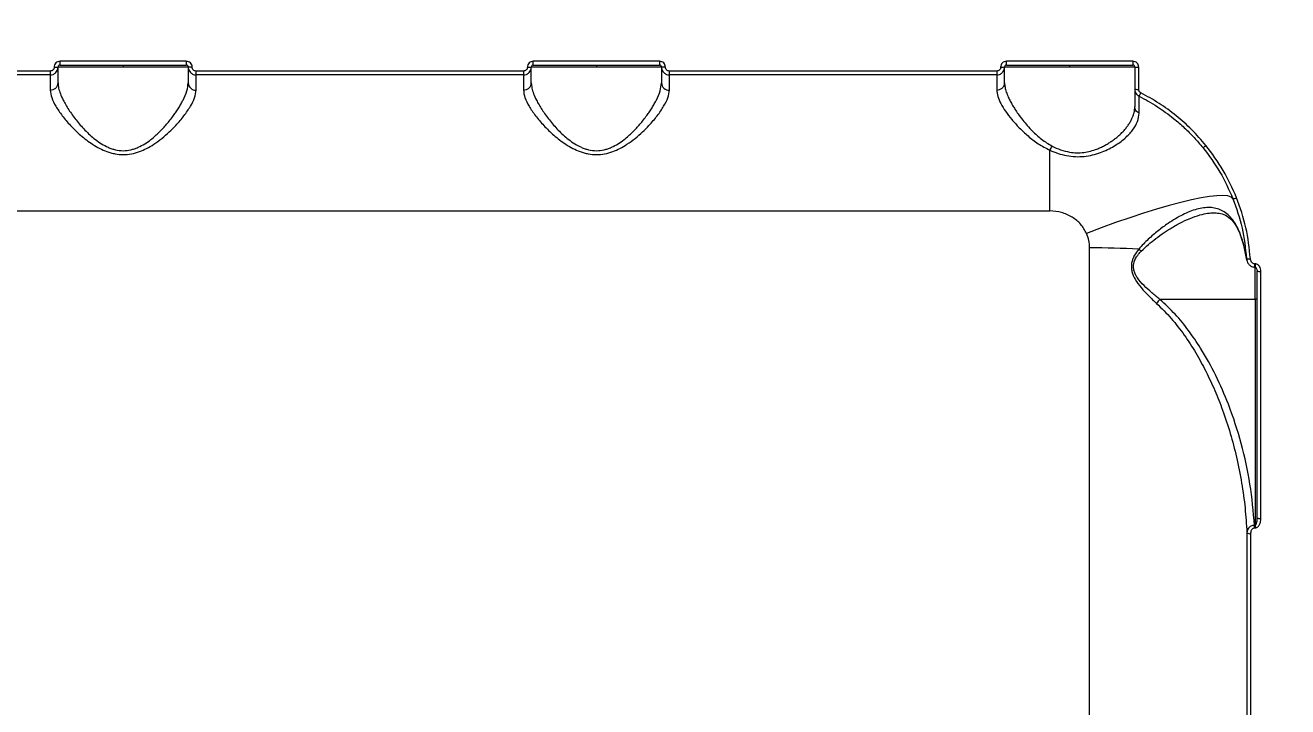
# Model space of a CAD drawing. Header units: millimetres. Extents: x -5609 to 5139, y -3980 to 3221.
# Drawn here: x 959 to 1279.1, y 48.8 to 221.6 of the extents above; entities that cross this region are included whole.
import ezdxf

# ---------------------------------------------------------------- set-up
doc = ezdxf.new("R2010")
doc.units = ezdxf.units.MM
for name, color, linetype in [('DIKOM_ОБЪЕКТ', 7, 'Continuous'), ('DIKOM_РАЗМЕР_ЗОНА', 7, 'Continuous'), ('DIKOM_РАЗМЕР_ОБЪЕКТА', 7, 'Continuous')]:
    doc.layers.add(name, color=color, linetype=linetype)
doc.styles.add('style1', font='arial.ttf', dxfattribs={"width": 0.8})
doc.dimstyles.new('1-50', dxfattribs={"dimtxt": 300, "dimasz": 200, "dimexe": 100, "dimexo": 0, "dimgap": 100, "dimtad": 1, "dimtxsty": 'style1', "dimcen": 200, "dimclrd": 7, "dimclre": 7, "dimclrt": 7, "dimadec": 1, "dimazin": 2, "dimtfac": 1, "dimtmove": 0, "dimatfit": 2, "dimfxl": 0, "dimlwd": 25, "dimlwe": 18, "dimarcsym": 0})

# ---------------------------------------------------------------- blocks, each defined once
blk = doc.blocks.new('A$Cc336a1e3')
at = {"color": 7, "linetype": 'Continuous', "lineweight": 15}
for p, q in [((3820, 1485.37), (3788, 1485.37)), ((3788, 1484.4), (3788, 1485.37)), ((3820, 1485.37), (3820, 1484.4)), ((3940, 1485.37), (3908, 1485.37)), ((3908, 1484.4), (3908, 1485.37)), ((3940, 1485.37), (3940, 1484.4)), ((4060, 1485.37), (4028, 1485.37)), ((4028, 1484.4), (4028, 1485.37)), ((4060, 1485.37), (4060, 1484.4)), ((3785.5, 1482.86), (3702.5, 1482.86)), ((3785.5, 1482.86), (3785.5, 1481.9)), ((3804, 1483.9), (3787.5, 1483.9)), ((3788, 1484.4), (3820, 1484.4)), ((3820.5, 1483.9), (3804, 1483.9)), ((3905.5, 1482.86), (3822.5, 1482.86)), ((3822.5, 1481.9), (3822.5, 1482.86)), ((3905.5, 1482.86), (3905.5, 1481.9)), ((3924, 1483.9), (3907.5, 1483.9)), ((3908, 1484.4), (3940, 1484.4)), ((3940.5, 1483.9), (3924, 1483.9)), ((4025.5, 1482.86), (3942.5, 1482.86)), ((3942.5, 1481.9), (3942.5, 1482.86)), ((4025.5, 1482.86), (4025.5, 1481.9)), ((4044, 1483.9), (4027.5, 1483.9)), ((4028, 1484.4), (4060, 1484.4)), ((4060.5, 1483.9), (4044, 1483.9)), ((4060.5, 1483.9), (4060.5, 1478.29)), ((4061.5, 1478.24), (4061.5, 1483.86)), ((3785.5, 1481.9), (3702.5, 1481.9)), ((3785.5, 1481.9), (3785.5, 1478.05)), ((3822.5, 1478.05), (3822.5, 1481.9)), ((3905.5, 1481.9), (3822.5, 1481.9)), ((3905.5, 1481.9), (3905.5, 1478.05)), ((3942.5, 1478.05), (3942.5, 1481.9)), ((4025.5, 1481.9), (3942.5, 1481.9)), ((4025.5, 1481.9), (4025.5, 1478.05)), ((4061.6, 1476.38), (4061.6, 1476.51)), ((4039, 1447.4), (4039, 1462.81)), ((3689, 1447.4), (4039, 1447.4)), ((4087.13, 1441.7), (4088.27, 1438.22)), ((4088.46, 1437.25), (4088.86, 1434.96)), ((4090.91, 1434), (4091, 1434)), ((4090.91, 1433.16), (4091.01, 1433.16)), ((4092.5, 1369.39), (4092.5, 1432.06)), ((4091, 1424.99), (4066.89, 1424.99)), ((4091, 1424.99), (4091, 1367.7)), ((4090.88, 1367.7), (4091, 1367.7)), ((4090.88, 1367.05), (4090.88, 1367.7)), ((4090.88, 1367.05), (4091, 1367.05)), ((4091, 1367.7), (4091, 1367.05)), ((4088.94, 1365.89), (4088.94, 1301.71)), ((4089.94, 1301.27), (4089.94, 1365.59))]:
    blk.add_line(p, q, dxfattribs=at)
at = {"color": 8, "linetype": 'Continuous', "lineweight": 15}
for p, q in [((4049.05, 1117.9), (4049.05, 1438.06)), ((4088.83, 1435.37), (4088.93, 1434.95)), ((4090.91, 1434), (4090.91, 1433.16)), ((4091, 1424.99), (4091, 1433.21))]:
    blk.add_line(p, q, dxfattribs=at)
at = {"color": 7, "linetype": 'Continuous', "lineweight": 15, "flags": 128}
for points in [[(4085.39, 1450.52), (4084.92, 1450.93), (4084.08, 1451.2), (4082.88, 1451.31), (4081.35, 1451.26), (4079.49, 1451.06), (4077.32, 1450.71), (4074.87, 1450.21), (4072.15, 1449.56), (4069.2, 1448.78), (4066.04, 1447.86), (4062.7, 1446.83), (4059.23, 1445.68), (4055.64, 1444.44), (4051.98, 1443.1), (4048.29, 1441.7)], [(4091.5, 1425.15), (4091.49, 1425.12), (4091.46, 1425.09), (4091.42, 1425.06), (4091.35, 1425.03), (4091.28, 1425.01), (4091.19, 1425), (4091.1, 1424.99), (4091, 1424.99)]]:
    blk.add_lwpolyline(points, dxfattribs=at)
at = {"color": 8, "linetype": 'Continuous', "lineweight": 15, "flags": 128}
blk.add_lwpolyline([(4087.05, 1442.08), (4087.08, 1441.83), (4087.13, 1441.7)], dxfattribs=at)
at = {"color": 7, "linetype": 'Continuous', "lineweight": 15}
for centre, radius, start, end in [((3786.75, 1490.44), 6.58, 267.8257, 276.5484), ((3906.75, 1490.44), 6.58, 267.8257, 276.5484), ((4026.75, 1490.44), 6.58, 267.8263, 276.5478), ((3822.41, 1479.95), 1.91, 183.0479, 272.7519), ((3942.41, 1479.95), 1.91, 183.0479, 272.7519), ((4061.25, 1483.12), 4.89, 261.1718, 272.9222), ((4053.37, 1481.48), 9.61, 328.8324, 334.513), ((4032.64, 1466.76), 7.48, 328.1478, 337.1685), ((4076.15, 1466.61), 3.55, 297.4464, 312.8029), ((4085.24, 1452.89), 2.38, 273.76, 297.0914), ((4049.17, 1201.67), 236.38, 87.0036, 90.0294), ((4065.7, 1442.17), 6.09, 226.738, 234.3478), ((4092.26, 1433.73), 1.69, 243.345, 278.3008), ((4073.03, 1419), 8.58, 135.7239, 144.5908), ((4089.74, 1366.74), 1.16, 226.8624, 280.0353)]:
    blk.add_arc(centre, radius, start, end, dxfattribs=at)
for points, knots in [([(3788, 1485.37), (3787.8, 1485.35), (3787.41, 1485.3), (3786.91, 1484.95), (3786.57, 1484.45), (3786.52, 1484.06), (3786.5, 1483.86)], [0, 0, 0, 0, 0.250554, 0.500192, 0.749974, 1, 1, 1, 1]), ([(3821.5, 1483.86), (3821.48, 1484.06), (3821.43, 1484.46), (3821.09, 1484.95), (3820.59, 1485.3), (3820.2, 1485.35), (3820, 1485.37)], [0, 0, 0, 0, 0.250582, 0.50025, 0.750038, 1, 1, 1, 1]), ([(3908, 1485.37), (3907.8, 1485.35), (3907.41, 1485.3), (3906.91, 1484.95), (3906.57, 1484.45), (3906.52, 1484.06), (3906.5, 1483.86)], [0, 0, 0, 0, 0.250549, 0.500183, 0.749988, 1, 1, 1, 1]), ([(3941.5, 1483.86), (3941.48, 1484.06), (3941.43, 1484.46), (3941.09, 1484.95), (3940.59, 1485.3), (3940.2, 1485.35), (3940, 1485.37)], [0, 0, 0, 0, 0.250582, 0.50025, 0.750038, 1, 1, 1, 1]), ([(4028, 1485.37), (4027.8, 1485.35), (4027.41, 1485.3), (4026.91, 1484.95), (4026.57, 1484.45), (4026.52, 1484.06), (4026.5, 1483.86)], [0, 0, 0, 0, 0.250549, 0.500183, 0.749988, 1, 1, 1, 1]), ([(4061.5, 1483.86), (4061.48, 1484.06), (4061.43, 1484.46), (4061.09, 1484.95), (4060.59, 1485.3), (4060.2, 1485.35), (4060, 1485.37)], [0, 0, 0, 0, 0.250582, 0.50025, 0.750038, 1, 1, 1, 1]), ([(3785.5, 1481.9), (3785.75, 1481.93), (3786.14, 1481.97), (3786.61, 1482.22), (3786.98, 1482.52), (3787.27, 1482.93), (3787.46, 1483.42), (3787.49, 1483.73), (3787.5, 1483.9)], [0, 0, 0, 0, 0.24147, 0.368752, 0.500044, 0.701028, 0.838363, 1, 1, 1, 1]), ([(3786.5, 1483.86), (3786.49, 1483.73), (3786.46, 1483.47), (3786.22, 1483.14), (3785.89, 1482.91), (3785.63, 1482.88), (3785.5, 1482.86)], [0, 0, 0, 0, 0.250279, 0.500152, 0.749725, 1, 1, 1, 1]), ([(3788, 1484.4), (3787.94, 1484.4), (3787.84, 1484.39), (3787.72, 1484.32), (3787.62, 1484.24), (3787.55, 1484.14), (3787.51, 1484.01), (3787.5, 1483.94), (3787.5, 1483.9)], [0, 0, 0, 0, 0.244243, 0.370904, 0.500009, 0.719733, 0.852407, 1, 1, 1, 1]), ([(3787.5, 1479.85), (3787.5, 1480.47), (3787.5, 1481.71), (3787.5, 1482.95), (3787.5, 1483.76), (3787.5, 1483.85), (3787.5, 1483.9)], [0, 0, 0, 0, 0.249229, 0.500002, 0.750769, 1, 1, 1, 1]), ([(3804, 1484.4), (3804, 1484.39), (3804, 1484.38), (3804, 1484.24), (3804, 1484.07), (3804, 1483.96), (3804, 1483.9)], [0, 0, 0, 0, 0.270174, 0.562311, 0.789711, 1, 1, 1, 1]), ([(3820.5, 1483.9), (3820.5, 1483.94), (3820.49, 1484.01), (3820.45, 1484.14), (3820.38, 1484.24), (3820.28, 1484.32), (3820.16, 1484.39), (3820.06, 1484.4), (3820, 1484.4)], [0, 0, 0, 0, 0.147707, 0.28052, 0.500425, 0.629435, 0.755918, 1, 1, 1, 1]), ([(3820.5, 1483.9), (3820.51, 1483.73), (3820.54, 1483.42), (3820.73, 1482.93), (3821.02, 1482.52), (3821.39, 1482.22), (3821.86, 1481.97), (3822.25, 1481.93), (3822.5, 1481.9)], [0, 0, 0, 0, 0.161783, 0.299239, 0.500422, 0.631565, 0.758731, 1, 1, 1, 1]), ([(3821.5, 1483.86), (3821.37, 1483.87), (3821.18, 1483.87), (3820.95, 1483.87), (3820.79, 1483.88), (3820.66, 1483.88), (3820.53, 1483.89), (3820.51, 1483.9), (3820.5, 1483.9)], [0, 0, 0, 0, 0.239474, 0.368406, 0.499979, 0.631609, 0.760527, 1, 1, 1, 1]), ([(3820.5, 1483.9), (3820.5, 1483.85), (3820.5, 1483.76), (3820.5, 1482.95), (3820.5, 1481.71), (3820.5, 1480.47), (3820.5, 1479.85)], [0, 0, 0, 0, 0.249231, 0.499998, 0.750771, 1, 1, 1, 1]), ([(3822.5, 1482.86), (3822.37, 1482.88), (3822.11, 1482.91), (3821.78, 1483.14), (3821.55, 1483.47), (3821.52, 1483.73), (3821.5, 1483.86)], [0, 0, 0, 0, 0.249714, 0.49936, 0.749149, 1, 1, 1, 1]), ([(3905.5, 1481.9), (3905.75, 1481.93), (3906.14, 1481.97), (3906.61, 1482.22), (3906.98, 1482.52), (3907.27, 1482.93), (3907.46, 1483.42), (3907.49, 1483.73), (3907.5, 1483.9)], [0, 0, 0, 0, 0.24147, 0.368752, 0.500044, 0.701028, 0.838363, 1, 1, 1, 1]), ([(3906.5, 1483.86), (3906.49, 1483.73), (3906.46, 1483.47), (3906.22, 1483.14), (3905.89, 1482.91), (3905.63, 1482.88), (3905.5, 1482.86)], [0, 0, 0, 0, 0.250279, 0.500152, 0.749725, 1, 1, 1, 1]), ([(3908, 1484.4), (3907.94, 1484.4), (3907.84, 1484.39), (3907.72, 1484.32), (3907.62, 1484.24), (3907.55, 1484.14), (3907.51, 1484.01), (3907.5, 1483.94), (3907.5, 1483.9)], [0, 0, 0, 0, 0.244243, 0.370904, 0.500009, 0.719733, 0.852407, 1, 1, 1, 1]), ([(3907.5, 1479.85), (3907.5, 1480.47), (3907.5, 1481.71), (3907.5, 1482.95), (3907.5, 1483.76), (3907.5, 1483.85), (3907.5, 1483.9)], [0, 0, 0, 0, 0.249229, 0.500002, 0.750769, 1, 1, 1, 1]), ([(3924, 1484.4), (3924, 1484.39), (3924, 1484.38), (3924, 1484.24), (3924, 1484.07), (3924, 1483.96), (3924, 1483.9)], [0, 0, 0, 0, 0.270174, 0.562311, 0.789711, 1, 1, 1, 1]), ([(3940.5, 1483.9), (3940.5, 1483.94), (3940.49, 1484.01), (3940.45, 1484.14), (3940.38, 1484.24), (3940.28, 1484.32), (3940.16, 1484.39), (3940.06, 1484.4), (3940, 1484.4)], [0, 0, 0, 0, 0.147707, 0.28052, 0.500425, 0.629435, 0.755918, 1, 1, 1, 1]), ([(3940.5, 1483.9), (3940.51, 1483.73), (3940.54, 1483.42), (3940.73, 1482.93), (3941.02, 1482.52), (3941.39, 1482.22), (3941.86, 1481.97), (3942.25, 1481.93), (3942.5, 1481.9)], [0, 0, 0, 0, 0.161783, 0.299239, 0.500422, 0.631565, 0.758731, 1, 1, 1, 1]), ([(3941.5, 1483.86), (3941.37, 1483.87), (3941.18, 1483.87), (3940.95, 1483.87), (3940.79, 1483.88), (3940.66, 1483.88), (3940.53, 1483.89), (3940.51, 1483.9), (3940.5, 1483.9)], [0, 0, 0, 0, 0.239474, 0.368406, 0.499979, 0.631609, 0.760527, 1, 1, 1, 1]), ([(3940.5, 1483.9), (3940.5, 1483.85), (3940.5, 1483.76), (3940.5, 1482.95), (3940.5, 1481.71), (3940.5, 1480.47), (3940.5, 1479.85)], [0, 0, 0, 0, 0.249231, 0.499998, 0.750771, 1, 1, 1, 1]), ([(3942.5, 1482.86), (3942.37, 1482.88), (3942.11, 1482.91), (3941.78, 1483.14), (3941.55, 1483.47), (3941.52, 1483.73), (3941.5, 1483.86)], [0, 0, 0, 0, 0.249714, 0.49936, 0.749149, 1, 1, 1, 1]), ([(4025.5, 1481.9), (4025.75, 1481.93), (4026.14, 1481.97), (4026.61, 1482.22), (4026.98, 1482.52), (4027.27, 1482.93), (4027.46, 1483.42), (4027.49, 1483.73), (4027.5, 1483.9)], [0, 0, 0, 0, 0.24147, 0.368752, 0.500044, 0.701028, 0.838363, 1, 1, 1, 1]), ([(4026.5, 1483.86), (4026.49, 1483.73), (4026.46, 1483.47), (4026.22, 1483.14), (4025.89, 1482.91), (4025.63, 1482.88), (4025.5, 1482.86)], [0, 0, 0, 0, 0.250279, 0.500152, 0.749725, 1, 1, 1, 1]), ([(4028, 1484.4), (4027.94, 1484.4), (4027.84, 1484.39), (4027.72, 1484.32), (4027.62, 1484.24), (4027.55, 1484.14), (4027.51, 1484.01), (4027.5, 1483.94), (4027.5, 1483.9)], [0, 0, 0, 0, 0.244243, 0.370904, 0.500009, 0.719733, 0.852407, 1, 1, 1, 1]), ([(4027.5, 1479.85), (4027.5, 1480.47), (4027.5, 1481.71), (4027.5, 1482.95), (4027.5, 1483.76), (4027.5, 1483.85), (4027.5, 1483.9)], [0, 0, 0, 0, 0.249229, 0.500002, 0.750769, 1, 1, 1, 1]), ([(4044, 1484.4), (4044, 1484.39), (4044, 1484.38), (4044, 1484.24), (4044, 1484.07), (4044, 1483.96), (4044, 1483.9)], [0, 0, 0, 0, 0.270174, 0.562311, 0.789711, 1, 1, 1, 1]), ([(4060.5, 1483.9), (4060.5, 1483.94), (4060.49, 1484.01), (4060.45, 1484.14), (4060.38, 1484.24), (4060.28, 1484.32), (4060.16, 1484.39), (4060.06, 1484.4), (4060, 1484.4)], [0, 0, 0, 0, 0.147707, 0.28052, 0.500425, 0.629435, 0.755918, 1, 1, 1, 1]), ([(4060.5, 1483.9), (4060.51, 1483.9), (4060.53, 1483.89), (4060.66, 1483.88), (4060.79, 1483.88), (4060.95, 1483.87), (4061.18, 1483.87), (4061.37, 1483.87), (4061.5, 1483.86)], [0, 0, 0, 0, 0.239473, 0.368391, 0.500021, 0.631594, 0.760526, 1, 1, 1, 1]), ([(3785.5, 1478.05), (3785.75, 1478.07), (3786.14, 1478.11), (3786.6, 1478.33), (3786.92, 1478.57), (3787.18, 1478.85), (3787.43, 1479.28), (3787.47, 1479.63), (3787.5, 1479.85)], [0, 0, 0, 0, 0.239434, 0.368328, 0.499985, 0.631628, 0.760542, 1, 1, 1, 1]), ([(3787.5, 1479.85), (3787.53, 1479.43), (3787.59, 1478.59), (3788.05, 1477.13), (3788.69, 1475.69), (3789.43, 1474.32), (3790.2, 1473.06), (3791.08, 1471.78), (3792.05, 1470.48), (3793.12, 1469.19), (3794.29, 1467.92), (3795.56, 1466.68), (3796.95, 1465.5), (3798.48, 1464.41), (3799.9, 1463.64), (3801.1, 1463.17), (3802.35, 1462.8), (3803.34, 1462.73), (3804, 1462.69)], [0, 0, 0, 0, 0.081928, 0.164557, 0.249571, 0.312042, 0.374373, 0.436895, 0.499549, 0.56181, 0.623925, 0.686213, 0.749003, 0.81164, 0.874481, 0.90655, 0.936958, 1, 1, 1, 1]), ([(3804, 1462.69), (3804.66, 1462.73), (3805.64, 1462.8), (3806.89, 1463.17), (3808.1, 1463.64), (3809.51, 1464.41), (3810.93, 1465.41), (3812.14, 1466.42), (3813.17, 1467.39), (3814.14, 1468.38), (3815.06, 1469.41), (3815.94, 1470.48), (3816.75, 1471.55), (3817.47, 1472.58), (3818.12, 1473.57), (3818.7, 1474.56), (3819.48, 1476.02), (3820.29, 1477.89), (3820.43, 1479.2), (3820.5, 1479.85)], [0, 0, 0, 0, 0.062718, 0.093244, 0.125436, 0.188207, 0.250742, 0.299849, 0.34934, 0.398896, 0.447772, 0.500432, 0.55407, 0.601564, 0.650892, 0.700492, 0.749952, 0.874404, 1, 1, 1, 1]), ([(3905.5, 1478.05), (3905.75, 1478.07), (3906.14, 1478.11), (3906.6, 1478.33), (3906.92, 1478.57), (3907.18, 1478.85), (3907.43, 1479.28), (3907.47, 1479.63), (3907.5, 1479.85)], [0, 0, 0, 0, 0.239434, 0.368328, 0.499985, 0.631628, 0.760542, 1, 1, 1, 1]), ([(3907.5, 1479.85), (3907.53, 1479.43), (3907.59, 1478.59), (3908.05, 1477.13), (3908.69, 1475.69), (3909.43, 1474.32), (3910.2, 1473.06), (3911.08, 1471.78), (3912.05, 1470.48), (3913.12, 1469.19), (3914.29, 1467.92), (3915.56, 1466.68), (3916.95, 1465.5), (3918.48, 1464.41), (3919.9, 1463.64), (3921.1, 1463.17), (3922.35, 1462.8), (3923.34, 1462.73), (3924, 1462.69)], [0, 0, 0, 0, 0.081928, 0.164557, 0.249571, 0.312042, 0.374373, 0.436895, 0.499547, 0.56181, 0.623925, 0.686213, 0.749003, 0.81164, 0.874481, 0.90655, 0.936958, 1, 1, 1, 1]), ([(3924, 1462.69), (3924.66, 1462.73), (3925.64, 1462.8), (3926.89, 1463.17), (3928.1, 1463.64), (3929.51, 1464.41), (3930.93, 1465.41), (3932.14, 1466.42), (3933.17, 1467.39), (3934.14, 1468.38), (3935.06, 1469.41), (3935.94, 1470.48), (3936.75, 1471.55), (3937.47, 1472.58), (3938.12, 1473.57), (3938.7, 1474.56), (3939.48, 1476.02), (3940.29, 1477.89), (3940.43, 1479.2), (3940.5, 1479.85)], [0, 0, 0, 0, 0.062718, 0.093244, 0.125436, 0.188207, 0.250742, 0.299847, 0.34934, 0.398896, 0.447772, 0.500432, 0.554069, 0.601563, 0.650892, 0.700491, 0.749952, 0.874404, 1, 1, 1, 1]), ([(4025.5, 1478.05), (4025.75, 1478.07), (4026.14, 1478.11), (4026.6, 1478.33), (4026.92, 1478.57), (4027.18, 1478.85), (4027.43, 1479.28), (4027.47, 1479.63), (4027.5, 1479.85)], [0, 0, 0, 0, 0.239434, 0.368328, 0.499985, 0.631628, 0.760542, 1, 1, 1, 1]), ([(4027.5, 1479.85), (4027.52, 1479.5), (4027.57, 1478.78), (4027.91, 1477.56), (4028.37, 1476.38), (4028.92, 1475.25), (4029.49, 1474.22), (4030.16, 1473.13), (4031, 1471.88), (4032.04, 1470.5), (4033.26, 1469.03), (4034.79, 1467.4), (4036.78, 1465.53), (4038.62, 1464.41), (4039.54, 1463.85)], [0, 0, 0, 0, 0.08229, 0.165103, 0.24958, 0.309986, 0.37485, 0.433164, 0.499784, 0.59048, 0.668588, 0.749398, 0.874594, 1, 1, 1, 1]), ([(3785.5, 1478.05), (3785.58, 1477.43), (3785.73, 1476.19), (3786.86, 1473.96), (3788.49, 1471.56), (3790.6, 1469.07), (3793.16, 1466.57), (3795.7, 1464.6), (3797.99, 1463.25), (3799.58, 1462.54), (3800.9, 1462.12), (3802.27, 1461.8), (3804.02, 1461.63), (3806.13, 1461.84), (3808.13, 1462.41), (3810.03, 1463.26), (3811.94, 1464.38), (3813.86, 1465.79), (3815.71, 1467.41), (3817.63, 1469.35), (3819.51, 1471.56), (3821.13, 1473.95), (3822.26, 1476.19), (3822.42, 1477.42), (3822.5, 1478.05)], [0, 0, 0, 0, 0.06123, 0.122776, 0.184508, 0.246762, 0.308928, 0.371934, 0.405171, 0.435828, 0.452617, 0.468854, 0.500271, 0.531643, 0.564591, 0.595172, 0.628313, 0.670082, 0.711982, 0.753506, 0.81525, 0.877058, 0.938318, 1, 1, 1, 1]), ([(3905.5, 1478.05), (3905.58, 1477.43), (3905.73, 1476.19), (3906.86, 1473.96), (3908.49, 1471.56), (3910.6, 1469.07), (3913.16, 1466.57), (3915.7, 1464.6), (3917.99, 1463.25), (3919.58, 1462.54), (3920.9, 1462.12), (3922.27, 1461.8), (3924.02, 1461.63), (3926.13, 1461.84), (3928.13, 1462.41), (3930.03, 1463.26), (3931.94, 1464.38), (3933.86, 1465.79), (3935.71, 1467.41), (3937.63, 1469.35), (3939.51, 1471.56), (3941.13, 1473.95), (3942.26, 1476.19), (3942.42, 1477.42), (3942.5, 1478.05)], [0, 0, 0, 0, 0.06123, 0.122776, 0.184508, 0.246762, 0.308928, 0.371934, 0.405171, 0.435828, 0.452617, 0.468854, 0.500271, 0.531642, 0.564591, 0.595172, 0.628313, 0.670082, 0.711982, 0.753506, 0.81525, 0.877058, 0.938318, 1, 1, 1, 1]), ([(4025.5, 1478.05), (4025.56, 1477.53), (4025.67, 1476.49), (4026.49, 1474.66), (4027.69, 1472.68), (4029.28, 1470.6), (4031.18, 1468.48), (4033.41, 1466.39), (4035.95, 1464.37), (4037.98, 1463.33), (4039, 1462.81)], [0, 0, 0, 0, 0.123184, 0.246411, 0.370663, 0.495038, 0.620314, 0.745304, 0.871999, 1, 1, 1, 1]), ([(4060.5, 1478.29), (4060.52, 1478.07), (4060.56, 1477.7), (4060.8, 1477.19), (4061.13, 1476.79), (4061.45, 1476.6), (4061.6, 1476.51)], [0, 0, 0, 0, 0.299757, 0.500435, 0.76211, 1, 1, 1, 1]), ([(4060.5, 1478.29), (4060.5, 1478.23), (4060.5, 1478.12), (4060.5, 1477.22), (4060.5, 1475.84), (4060.5, 1474.48), (4060.5, 1473.8)], [0, 0, 0, 0, 0.251299, 0.501781, 0.75017, 1, 1, 1, 1]), ([(4062.05, 1477.34), (4061.97, 1477.39), (4061.81, 1477.49), (4061.64, 1477.71), (4061.52, 1477.96), (4061.51, 1478.15), (4061.5, 1478.24)], [0, 0, 0, 0, 0.249329, 0.499179, 0.749366, 1, 1, 1, 1]), ([(4061.6, 1476.51), (4063.17, 1475.65), (4066.23, 1473.98), (4070.01, 1471.2), (4073.08, 1468.55), (4075.56, 1466.08), (4077.05, 1464.33), (4077.78, 1463.46)], [0, 0, 0, 0, 0.255984, 0.498608, 0.670093, 0.837223, 1, 1, 1, 1]), ([(4078.56, 1464.01), (4077.39, 1465.36), (4075.05, 1468.07), (4071.04, 1471.61), (4066.74, 1474.78), (4063.61, 1476.49), (4062.05, 1477.34)], [0, 0, 0, 0, 0.251737, 0.501323, 0.749827, 1, 1, 1, 1]), ([(4044, 1462.32), (4044.6, 1462.25), (4045.8, 1462.1), (4047.59, 1462.21), (4049.31, 1462.55), (4050.72, 1463.01), (4051.88, 1463.49), (4052.83, 1463.97), (4053.73, 1464.48), (4054.57, 1465.03), (4055.37, 1465.6), (4056.15, 1466.22), (4056.91, 1466.91), (4057.64, 1467.65), (4058.3, 1468.42), (4058.88, 1469.2), (4059.39, 1470), (4059.8, 1470.79), (4060.12, 1471.57), (4060.34, 1472.33), (4060.48, 1473.08), (4060.49, 1473.57), (4060.5, 1473.8)], [0, 0, 0, 0, 0.062326, 0.125046, 0.187649, 0.250472, 0.289294, 0.330871, 0.375271, 0.413935, 0.455666, 0.500488, 0.546061, 0.597197, 0.648197, 0.697404, 0.750008, 0.80468, 0.851275, 0.901635, 0.952891, 1, 1, 1, 1]), ([(4061.63, 1472.21), (4061.47, 1472.3), (4061.14, 1472.46), (4060.78, 1472.85), (4060.54, 1473.31), (4060.51, 1473.64), (4060.5, 1473.8)], [0, 0, 0, 0, 0.245052, 0.499961, 0.754906, 1, 1, 1, 1]), ([(4039, 1462.81), (4039.68, 1462.53), (4041.03, 1461.96), (4043.21, 1461.4), (4045.45, 1461.13), (4047.68, 1461.19), (4049.82, 1461.56), (4052.46, 1462.36), (4055.34, 1463.78), (4058.09, 1465.78), (4060.09, 1467.92), (4061.39, 1470.1), (4061.55, 1471.51), (4061.63, 1472.21)], [0, 0, 0, 0, 0.063294, 0.126805, 0.190021, 0.253274, 0.316295, 0.379264, 0.503542, 0.627629, 0.751694, 0.87534, 1, 1, 1, 1]), ([(4039.54, 1463.85), (4040.24, 1463.52), (4041.65, 1462.84), (4043.22, 1462.49), (4044, 1462.32)], [0, 0, 0, 0, 0.499165, 1, 1, 1, 1]), ([(4077.78, 1463.46), (4079.3, 1461.44), (4082.33, 1457.41), (4084.37, 1452.82), (4085.39, 1450.52)], [0, 0, 0, 0, 0.499996, 1, 1, 1, 1]), ([(4086.32, 1450.77), (4085.28, 1453.12), (4083.2, 1457.82), (4080.11, 1461.94), (4078.56, 1464.01)], [0, 0, 0, 0, 0.5, 1, 1, 1, 1]), ([(4085.39, 1450.52), (4086.26, 1448.06), (4088.01, 1443.13), (4088.56, 1437.96), (4088.83, 1435.37)], [0, 0, 0, 0, 0.499956, 1, 1, 1, 1]), ([(4089.83, 1435.3), (4089.55, 1437.94), (4088.99, 1443.22), (4087.21, 1448.26), (4086.32, 1450.77)], [0, 0, 0, 0, 0.500002, 1, 1, 1, 1]), ([(4048.29, 1441.7), (4047.84, 1442.5), (4046.93, 1444.14), (4044.67, 1445.95), (4041.97, 1447.17), (4039.99, 1447.32), (4039, 1447.4)], [0, 0, 0, 0, 0.240562, 0.488106, 0.742163, 1, 1, 1, 1]), ([(4087.05, 1442.08), (4086.76, 1442.72), (4086.17, 1444.01), (4085.1, 1445.53), (4083.89, 1446.73), (4082.55, 1447.58), (4081.11, 1448.11), (4079.05, 1448.39), (4076.27, 1448.01), (4072.7, 1446.58), (4069.38, 1444.59), (4066.43, 1442.42), (4063.89, 1440.29), (4062.32, 1438.59), (4061.53, 1437.73)], [0, 0, 0, 0, 0.062696, 0.125272, 0.18788, 0.250237, 0.312865, 0.375086, 0.499796, 0.624381, 0.748832, 0.832237, 0.915903, 1, 1, 1, 1]), ([(4080.73, 1446.94), (4081.24, 1446.91), (4082.39, 1446.84), (4084.03, 1446.12), (4085.36, 1444.89), (4086.4, 1443.33), (4086.88, 1442.26), (4087.13, 1441.7)], [0, 0, 0, 0, 0.191239, 0.421319, 0.68945, 0.839024, 1, 1, 1, 1]), ([(4049.05, 1438.06), (4049.02, 1438.68), (4048.96, 1439.93), (4048.51, 1441.11), (4048.29, 1441.7)], [0, 0, 0, 0, 0.498704, 1, 1, 1, 1]), ([(4088.83, 1435.37), (4088.65, 1436.51), (4088.28, 1438.78), (4087.46, 1440.98), (4087.05, 1442.08)], [0, 0, 0, 0, 0.499619, 1, 1, 1, 1]), ([(4061.53, 1437.73), (4061.12, 1437.2), (4060.52, 1436.39), (4059.95, 1435.15), (4059.68, 1434.15), (4059.61, 1433.09), (4059.83, 1431.69), (4060.63, 1429.91), (4062.15, 1427.86), (4064.02, 1425.85), (4065.37, 1424.59), (4066.04, 1423.97)], [0, 0, 0, 0, 0.125506, 0.188971, 0.252533, 0.316296, 0.379994, 0.506145, 0.6619, 0.834458, 1, 1, 1, 1]), ([(4066.89, 1424.99), (4066.19, 1425.54), (4064.8, 1426.64), (4062.84, 1428.42), (4061.46, 1429.98), (4060.68, 1431.27), (4060.31, 1432.16), (4060.14, 1433.1), (4060.23, 1434.37), (4060.77, 1435.51), (4061.5, 1436.51), (4061.93, 1436.97), (4062.15, 1437.22)], [0, 0, 0, 0, 0.173957, 0.343523, 0.507681, 0.569818, 0.631005, 0.691539, 0.751914, 0.874259, 0.933249, 1, 1, 1, 1]), ([(4088.83, 1435.37), (4088.85, 1435.36), (4088.9, 1435.32), (4089.13, 1435.29), (4089.46, 1435.28), (4089.71, 1435.29), (4089.83, 1435.3)], [0, 0, 0, 0, 0.241072, 0.500052, 0.75899, 1, 1, 1, 1]), ([(4088.89, 1434.97), (4088.96, 1434.76), (4089.09, 1434.32), (4089.52, 1433.73), (4090.02, 1433.36), (4090.51, 1433.18), (4090.77, 1433.17), (4090.91, 1433.16)], [0, 0, 0, 0, 0.234149, 0.472724, 0.727502, 0.862951, 1, 1, 1, 1]), ([(4090.91, 1434), (4090.83, 1434.01), (4090.67, 1434.02), (4090.39, 1434.15), (4090.11, 1434.43), (4089.89, 1434.84), (4089.85, 1435.14), (4089.83, 1435.3)], [0, 0, 0, 0, 0.122877, 0.251223, 0.500905, 0.750289, 1, 1, 1, 1]), ([(4092.5, 1432.06), (4092.48, 1432.28), (4092.45, 1432.73), (4092.21, 1433.25), (4091.92, 1433.61), (4091.65, 1433.82), (4091.34, 1433.97), (4091.11, 1433.99), (4091, 1434)], [0, 0, 0, 0, 0.249281, 0.498492, 0.627448, 0.749244, 0.874318, 1, 1, 1, 1]), ([(4091, 1433.16), (4091.01, 1433.16), (4091.02, 1433.16), (4091.06, 1433.15), (4091.13, 1433.11), (4091.22, 1433.04), (4091.36, 1432.87), (4091.5, 1432.57), (4091.55, 1432.3), (4091.57, 1432.16)], [0, 0, 0, 0, 0.024238, 0.048174, 0.111261, 0.206799, 0.332433, 0.644239, 1, 1, 1, 1]), ([(4091.5, 1432.22), (4091.5, 1425.17), (4091.5, 1411.09), (4091.5, 1390.21), (4091.5, 1376.54), (4091.5, 1369.7)], [0, 0, 0, 0, 0.333319, 0.666684, 1, 1, 1, 1]), ([(4090.88, 1367.7), (4090.57, 1371.18), (4089.95, 1378.16), (4087.67, 1388.44), (4084.7, 1397.63), (4081.18, 1405.71), (4077.74, 1411.94), (4074.21, 1417.1), (4070.84, 1421.29), (4068.21, 1423.75), (4066.89, 1424.99)], [0, 0, 0, 0, 0.166599, 0.333489, 0.499271, 0.624102, 0.749756, 0.833305, 0.916532, 1, 1, 1, 1]), ([(4066.04, 1423.97), (4067.31, 1422.72), (4069.86, 1420.2), (4073.12, 1415.94), (4076.03, 1411.46), (4078.59, 1406.76), (4080.84, 1401.92), (4082.92, 1396.66), (4084.77, 1391.03), (4086.4, 1384.85), (4087.65, 1378.54), (4088.54, 1372.15), (4088.81, 1367.96), (4088.94, 1365.89)], [0, 0, 0, 0, 0.082501, 0.165271, 0.248915, 0.33201, 0.415609, 0.499569, 0.597797, 0.695063, 0.800995, 0.901739, 1, 1, 1, 1]), ([(4090.88, 1367.7), (4090.71, 1367.68), (4090.39, 1367.65), (4089.97, 1367.48), (4089.63, 1367.26), (4089.29, 1366.93), (4089.02, 1366.46), (4088.97, 1366.08), (4088.94, 1365.89)], [0, 0, 0, 0, 0.150339, 0.292904, 0.425139, 0.549319, 0.780208, 1, 1, 1, 1]), ([(4089.94, 1365.59), (4089.95, 1365.75), (4089.97, 1366.06), (4090.09, 1366.44), (4090.26, 1366.71), (4090.42, 1366.89), (4090.63, 1367.02), (4090.8, 1367.04), (4090.88, 1367.05)], [0, 0, 0, 0, 0.248578, 0.498088, 0.629912, 0.748932, 0.874393, 1, 1, 1, 1]), ([(4091.5, 1369.7), (4091.48, 1369.28), (4091.46, 1368.69), (4091.3, 1368.04), (4091.16, 1367.79), (4091.08, 1367.72), (4091.03, 1367.7), (4091.01, 1367.7), (4091, 1367.7)], [0, 0, 0, 0, 0.582369, 0.83433, 0.935122, 0.97046, 0.985653, 1, 1, 1, 1]), ([(4091, 1367.05), (4091.07, 1367.05), (4091.2, 1367.06), (4091.45, 1367.14), (4091.84, 1367.39), (4092.21, 1367.93), (4092.46, 1368.64), (4092.49, 1369.14), (4092.5, 1369.39)], [0, 0, 0, 0, 0.062252, 0.126055, 0.251412, 0.500779, 0.750446, 1, 1, 1, 1]), ([(4091.5, 1369.7), (4091.51, 1369.66), (4091.53, 1369.6), (4091.66, 1369.53), (4091.79, 1369.48), (4091.95, 1369.44), (4092.18, 1369.4), (4092.37, 1369.4), (4092.5, 1369.39)], [0, 0, 0, 0, 0.239394, 0.368406, 0.500016, 0.631655, 0.760597, 1, 1, 1, 1])]:
    blk.add_open_spline(points, degree=3, knots=knots, dxfattribs=at)
at = {"color": 8, "linetype": 'Continuous', "lineweight": 15}
for points, knots in [([(4061.63, 1472.21), (4061.62, 1472.86), (4061.61, 1474.16), (4061.61, 1475.51), (4061.6, 1475.99), (4061.6, 1476.23)], [0, 0, 0, 0, 0.333779, 0.665528, 1, 1, 1, 1]), ([(4062.15, 1437.22), (4062.76, 1437.8), (4063.94, 1438.94), (4065.92, 1440.49), (4067.93, 1441.93), (4070.2, 1443.37), (4072.61, 1444.69), (4075.16, 1445.83), (4077.44, 1446.54), (4079.31, 1446.9), (4080.33, 1446.92), (4080.77, 1446.92)], [0, 0, 0, 0, 0.100171, 0.195521, 0.306966, 0.410317, 0.546213, 0.681898, 0.816951, 0.920689, 1, 1, 1, 1]), ([(4091, 1434), (4091, 1433.92), (4091, 1433.75), (4091, 1433.51), (4091, 1433.31), (4091, 1433.18), (4091, 1433.17), (4091, 1433.16)], [0, 0, 0, 0, 0.171393, 0.365083, 0.577151, 0.799831, 1, 1, 1, 1])]:
    blk.add_open_spline(points, degree=3, knots=knots, dxfattribs=at)
blk = doc.blocks.new('*D2')
at = {"layer": 'Defpoints', "color": 0, "transparency": 16777216}
for p in [(-5158.5, 3221.44), (639.33, 3221.44), (2080.28, -2772.9)]:
    blk.add_point(p, dxfattribs=at)
at = {"layer": 'DIKOM_РАЗМЕР_ЗОНА', "color": 7, "lineweight": 18, "transparency": 16777216}
for p, q in [((639.33, 3221.44), (-5258.5, 3221.44)), ((2080.28, -2772.9), (-5258.5, -2772.9))]:
    blk.add_line(p, q, dxfattribs=at)
at = {"layer": 'DIKOM_РАЗМЕР_ЗОНА', "color": 7, "lineweight": 25, "transparency": 16777216}
blk.add_line((-5158.5, -2572.9), (-5158.5, 3021.44), dxfattribs=at)
at = {"layer": 'DIKOM_РАЗМЕР_ЗОНА', "color": 7, "transparency": 16777216}
for points in [[(-5191.83, 3021.44), (-5125.17, 3021.44), (-5158.5, 3221.44)], [(-5191.83, -2572.9), (-5125.17, -2572.9), (-5158.5, -2772.9)]]:
    blk.add_solid(points, dxfattribs=at)
at = {"layer": 'DIKOM_РАЗМЕР_ЗОНА', "color": 7, "transparency": 16777216, "insert": (-5411.67, 224.27), "char_height": 300, "attachment_point": 5, "rotation": 90, "style": 'style1'}
blk.add_mtext('6000', dxfattribs=at)
blk = doc.blocks.new('*D3')
at = {"layer": 'Defpoints', "color": 0, "transparency": 16777216}
for p in [(3639.92, 380.08), (-2820.17, -123), (3639.92, -3311)]:
    blk.add_point(p, dxfattribs=at)
at = {"layer": 'DIKOM_РАЗМЕР_ОБЪЕКТА', "color": 7, "lineweight": 18, "transparency": 16777216}
for p, q in [((3639.92, 380.08), (3639.92, -3411)), ((-2820.17, -123), (-2820.17, -3411))]:
    blk.add_line(p, q, dxfattribs=at)
at = {"layer": 'DIKOM_РАЗМЕР_ОБЪЕКТА', "color": 7, "lineweight": 25, "transparency": 16777216}
blk.add_line((-2620.17, -3311), (3439.92, -3311), dxfattribs=at)
at = {"layer": 'DIKOM_РАЗМЕР_ОБЪЕКТА', "color": 7, "transparency": 16777216}
for points in [[(-2620.17, -3277.67), (-2620.17, -3344.33), (-2820.17, -3311)], [(3439.92, -3277.67), (3439.92, -3344.33), (3639.92, -3311)]]:
    blk.add_solid(points, dxfattribs=at)
at = {"layer": 'DIKOM_РАЗМЕР_ОБЪЕКТА', "color": 7, "transparency": 16777216, "insert": (300, -3057.83), "char_height": 300, "attachment_point": 5, "style": 'style1'}
blk.add_mtext('6450', dxfattribs=at)

msp = doc.modelspace()

# ---------------------------------------------------------------- block references
at = {"layer": 'DIKOM_ОБЪЕКТ'}
msp.add_blockref('A$Cc336a1e3', (-2820.166, -1272.903), dxfattribs=at)

# ---------------------------------------------------------------- dimensions: what is measured, and where the dimension line sits
at = {"layer": 'DIKOM_РАЗМЕР_ЗОНА'}
dim = msp.add_linear_dim(base=(-5158.5, 3221.444), p1=(2080.276, -2772.903), p2=(639.334, 3221.444), angle=90, text='6000', dimstyle='1-50', dxfattribs=at)
dim.commit()
dim.dimension.update_dxf_attribs({"geometry": '*D2', "text_midpoint": (-5158.5, 224.27), "dimtype": 160})
at = {"layer": 'DIKOM_РАЗМЕР_ОБЪЕКТА'}
dim = msp.add_linear_dim(base=(3639.915, -3311), p1=(-2820.166, -123), p2=(3639.915, 380.085), text='6450', dimstyle='1-50', dxfattribs=at)
dim.commit()
dim.dimension.update_dxf_attribs({"geometry": '*D3', "text_midpoint": (300, -3311), "dimtype": 160})

doc.saveas('drawing.dxf')
